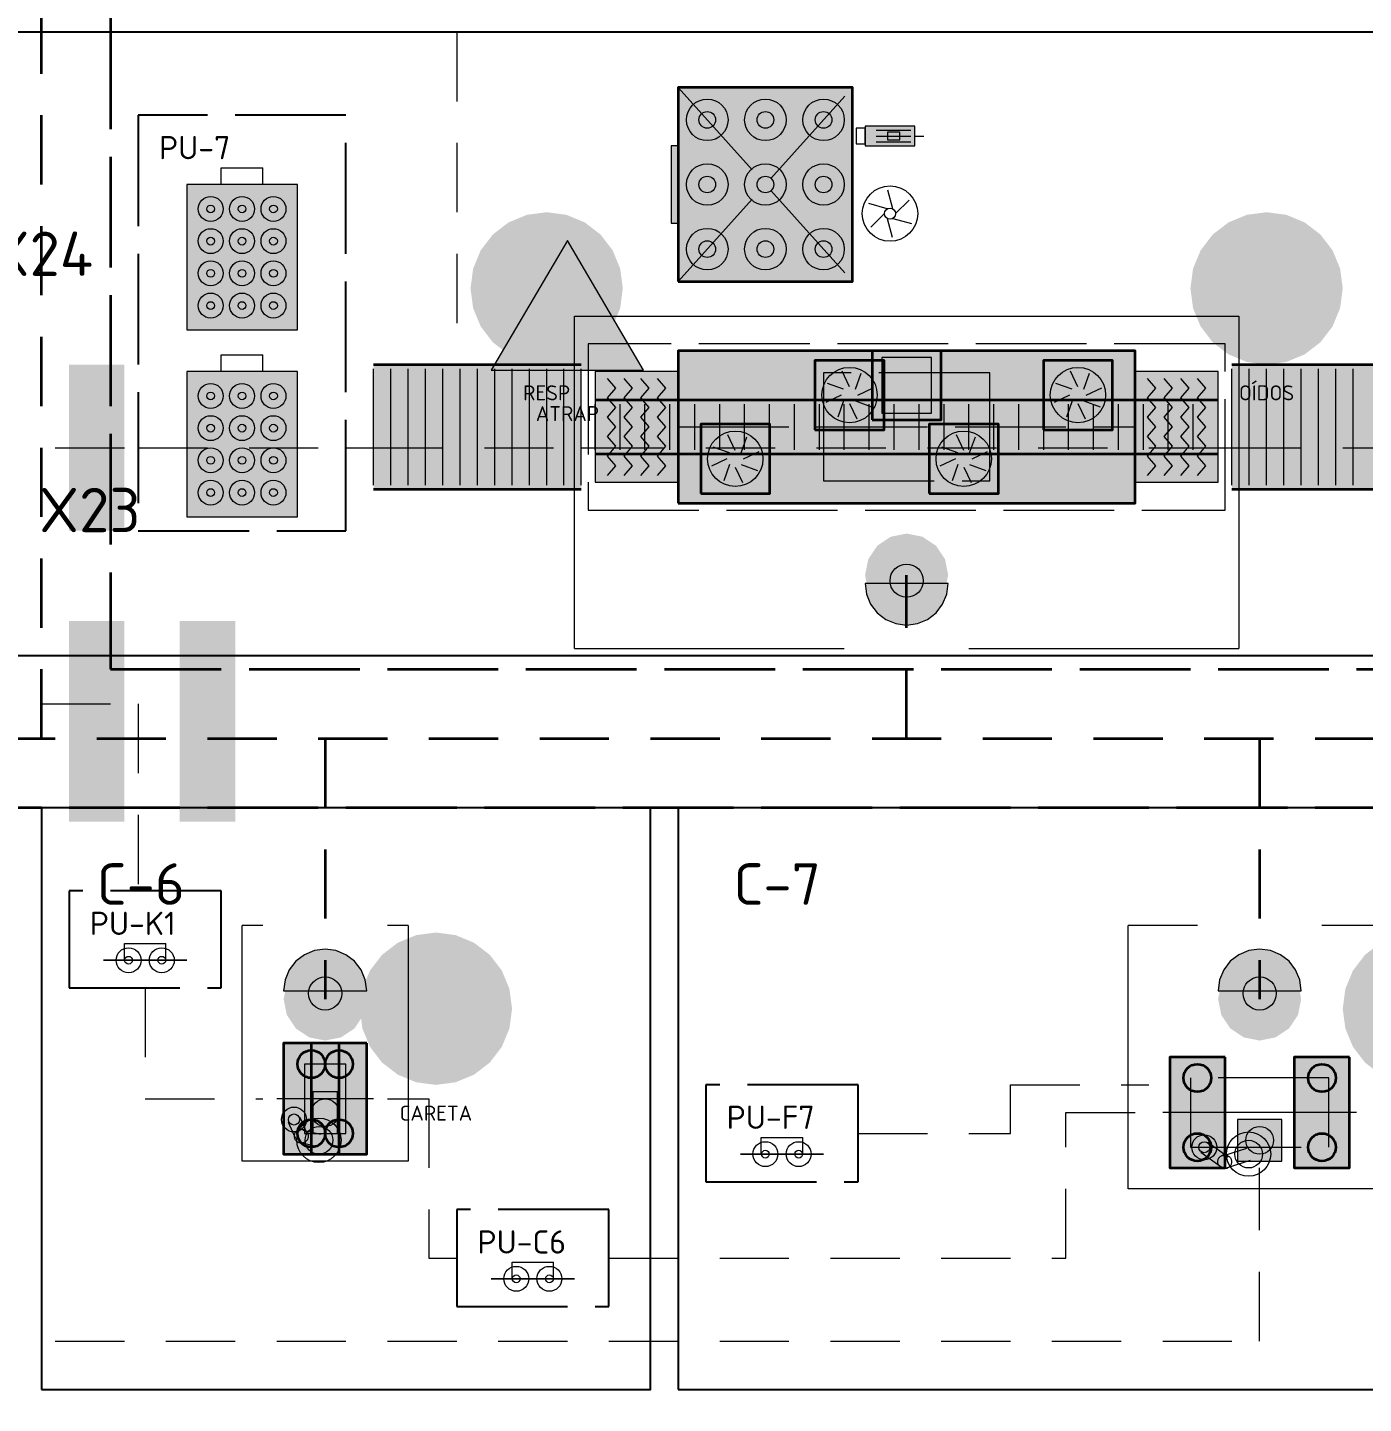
# Model space of a CAD drawing. Header units: millimetres. Extents: x 0 to 1189, y 0 to 841.
# Drawn here: x 542.5 to 590.75, y 628.5 to 678.17 of the extents above; entities that cross this region are included whole.
import ezdxf
from ezdxf.enums import TextEntityAlignment as Align

# ---------------------------------------------------------------- set-up
doc = ezdxf.new("R2010")
doc.units = ezdxf.units.MM
for name, pattern in [('FLUJO-TRAZOS', [4, 2.5, -1.5]), ('IRAM-E-TRAZOS', [5, 4, -1]), ('IRAM-F-TRAZO-PUNTO', [20, 15, -2, 1, -2])]:
    doc.linetypes.add(name, pattern=pattern)
for name, color, linetype, lineweight, true_color in [('A-AREA-TRABAJO', 30, 'CONTINUOUS', 13, 0xeb963c), ('A-EQUIPO', 30, 'CONTINUOUS', 35, 0xe67800), ('A-PASILLO', 2, 'IRAM-E-TRAZOS', 35, 0xd7a500), ('A-PULMON', 6, 'IRAM-E-TRAZOS', 25, 0xdc00c8), ('A-SENDA', 2, 'CONTINUOUS', 25, 0xd7a500)]:
    doc.layers.add(name, color=color, linetype=linetype, lineweight=lineweight, true_color=true_color)
for name, color, linetype, lineweight in [('A-EJE', 1, 'IRAM-F-TRAZO-PUNTO', 18), ('A-EQUIPO-FINO', 8, 'CONTINUOUS', 13), ('A-EQUIPO-OCULTO', 8, 'IRAM-E-TRAZOS', 13), ('A-EQUIPO-RELLENO', 9, 'CONTINUOUS', 13), ('A-OPERARIO', 6, 'CONTINUOUS', 18), ('A-SECTOR', 1, 'CONTINUOUS', 25), ('A-SECTOR-TXT', 1, 'CONTINUOUS', 25), ('A-SEGURIDAD', 1, 'IRAM-E-TRAZOS', 18), ('A-TEXTO', 7, 'CONTINUOUS', 18), ('F-PERSONAL', 6, 'FLUJO-TRAZOS', 35), ('F-RET', 8, 'FLUJO-TRAZOS', 18), ('S-SENAL', 7, 'CONTINUOUS', 18)]:
    doc.layers.add(name, color=color, linetype=linetype, lineweight=lineweight)
doc.styles.add('ISO3098', font='isocpeur.ttf')

msp = doc.modelspace()

# ---------------------------------------------------------------- hatches: boundary and pattern name
at = {"layer": 'A-EQUIPO-RELLENO', "true_color": 0xeeeeee}
h = msp.add_hatch(color=7, dxfattribs=at)
h.dxf.hatch_style = 1
h.paths.add_polyline_path([(566, 669), (572.3, 669), (572.3, 676), (566, 676)])
at = {"layer": 'A-EQUIPO-RELLENO', "true_color": 0xcdd0d4}
h = msp.add_hatch(color=7, dxfattribs=at)
h.dxf.hatch_style = 1
h.paths.add_polyline_path([(572.75, 673.9), (574.55, 673.9), (574.55, 674.6), (572.75, 674.6)])
at = {"layer": 'A-EQUIPO-RELLENO', "true_color": 0xf0c83c}
h = msp.add_hatch(color=7, dxfattribs=at)
h.dxf.hatch_style = 1
h.paths.add_polyline_path([(565.75, 671.1), (566, 671.1), (566, 673.9), (565.75, 673.9)])
at = {"layer": 'A-EQUIPO-RELLENO', "true_color": 0xfaf0fa}
h = msp.add_hatch(color=7, dxfattribs=at)
h.dxf.hatch_style = 1
h.paths.add_polyline_path([(548.25, 667.25), (552.25, 667.25), (552.25, 672.5), (548.25, 672.5)])
at = {"layer": 'A-EQUIPO-RELLENO', "true_color": 0xeeeeee}
h = msp.add_hatch(color=7, dxfattribs=at)
h.dxf.hatch_style = 1
h.paths.add_polyline_path([(566, 661), (582.5, 661), (582.5, 666.5), (566, 666.5)])
at = {"layer": 'A-EQUIPO-RELLENO', "true_color": 0xcdd0d4}
h = msp.add_hatch(color=7, dxfattribs=at)
h.dxf.hatch_style = 1
h.paths.add_polyline_path([(570.938, 663.65), (573.438, 663.65), (573.438, 666.15), (570.938, 666.15)])
h = msp.add_hatch(color=7, dxfattribs=at)
h.dxf.hatch_style = 1
h.paths.add_polyline_path([(573, 664), (575.5, 664), (575.5, 666.5), (573, 666.5)])
h = msp.add_hatch(color=7, dxfattribs=at)
h.dxf.hatch_style = 1
h.paths.add_polyline_path([(579.188, 663.65), (581.688, 663.65), (581.688, 666.15), (579.188, 666.15)])
at = {"layer": 'A-EQUIPO-RELLENO', "true_color": 0xfaf0fa}
h = msp.add_hatch(color=7, dxfattribs=at)
h.dxf.hatch_style = 1
h.paths.add_polyline_path([(548.25, 660.5), (552.25, 660.5), (552.25, 665.75), (548.25, 665.75)])
at = {"layer": 'A-EQUIPO-RELLENO', "true_color": 0xeeeeee}
h = msp.add_hatch(color=7, dxfattribs=at)
h.dxf.hatch_style = 1
h.paths.add_polyline_path([(555, 661.5), (562.5, 661.5), (562.5, 666), (555, 666)])
at = {"layer": 'A-EQUIPO-RELLENO', "true_color": 0xe2e7ee}
h = msp.add_hatch(color=7, dxfattribs=at)
h.dxf.hatch_style = 1
h.paths.add_polyline_path([(563, 661.75), (566, 661.75), (566, 665.75), (563, 665.75)])
h = msp.add_hatch(color=7, dxfattribs=at)
h.dxf.hatch_style = 1
h.paths.add_polyline_path([(582.5, 661.75), (585.5, 661.75), (585.5, 665.75), (582.5, 665.75)])
at = {"layer": 'A-EQUIPO-RELLENO', "true_color": 0xeeeeee}
h = msp.add_hatch(color=7, dxfattribs=at)
h.dxf.hatch_style = 1
h.paths.add_polyline_path([(586, 661.5), (593.5, 661.5), (593.5, 666), (586, 666)])
h = msp.add_hatch(color=7, dxfattribs=at)
h.dxf.hatch_style = 1
h.paths.add_polyline_path([(563, 662.775), (585.5, 662.775), (585.5, 664.725), (563, 664.725)])
at = {"layer": 'A-EQUIPO-RELLENO', "true_color": 0xcdd0d4}
h = msp.add_hatch(color=7, dxfattribs=at)
h.dxf.hatch_style = 1
h.paths.add_polyline_path([(566.812, 661.35), (569.312, 661.35), (569.312, 663.85), (566.812, 663.85)])
h = msp.add_hatch(color=7, dxfattribs=at)
h.dxf.hatch_style = 1
h.paths.add_polyline_path([(575.062, 661.35), (577.562, 661.35), (577.562, 663.85), (575.062, 663.85)])
at = {"layer": 'A-EQUIPO-RELLENO', "true_color": 0xffffff}
h = msp.add_hatch(color=7, dxfattribs=at)
h.dxf.hatch_style = 1
h.paths.add_polyline_path([(574.85, 658.2), (574.83, 658.355), (574.77, 658.5), (574.674, 658.624), (574.55, 658.72), (574.405, 658.78), (574.25, 658.8), (574.095, 658.78), (573.95, 658.72), (573.826, 658.624), (573.73, 658.5), (573.67, 658.355), (573.65, 658.2), (573.67, 658.045), (573.73, 657.9), (573.826, 657.776), (573.95, 657.68), (574.095, 657.62), (574.25, 657.6), (574.405, 657.62), (574.55, 657.68), (574.674, 657.776), (574.77, 657.9), (574.83, 658.045)])
at = {"layer": 'A-EQUIPO-RELLENO', "true_color": 0xfae1f5}
h = msp.add_hatch(color=7, dxfattribs=at)
h.dxf.hatch_style = 1
h.paths.add_polyline_path([(572.75, 658.1), (572.801, 657.712), (572.951, 657.35), (573.189, 657.039), (573.5, 656.801), (573.862, 656.651), (574.25, 656.6), (574.638, 656.651), (575, 656.801), (575.311, 657.039), (575.549, 657.35), (575.699, 657.712), (575.75, 658.1), (572.75, 658.1)])
h = msp.add_hatch(color=7, dxfattribs=at)
h.dxf.hatch_style = 1
h.paths.add_polyline_path([(554.75, 643.4), (554.699, 643.788), (554.549, 644.15), (554.311, 644.461), (554, 644.699), (553.638, 644.849), (553.25, 644.9), (552.862, 644.849), (552.5, 644.699), (552.189, 644.461), (551.951, 644.15), (551.801, 643.788), (551.75, 643.4), (554.75, 643.4)])
h = msp.add_hatch(color=7, dxfattribs=at)
h.dxf.hatch_style = 1
h.paths.add_polyline_path([(588.5, 643.4), (588.449, 643.788), (588.299, 644.15), (588.061, 644.461), (587.75, 644.699), (587.388, 644.849), (587, 644.9), (586.612, 644.849), (586.25, 644.699), (585.939, 644.461), (585.701, 644.15), (585.551, 643.788), (585.5, 643.4), (588.5, 643.4)])
at = {"layer": 'A-EQUIPO-RELLENO', "true_color": 0xfaf0fa}
h = msp.add_hatch(color=7, dxfattribs=at)
h.dxf.hatch_style = 1
h.paths.add_polyline_path([(545.25, 644.5), (548.25, 644.5), (548.25, 644.5), (545.25, 644.5)])
at = {"layer": 'A-EQUIPO-RELLENO', "true_color": 0xffffff}
h = msp.add_hatch(color=7, dxfattribs=at)
h.dxf.hatch_style = 1
h.paths.add_polyline_path([(552.65, 643.3), (552.67, 643.145), (552.73, 643), (552.826, 642.876), (552.95, 642.78), (553.095, 642.72), (553.25, 642.7), (553.405, 642.72), (553.55, 642.78), (553.674, 642.876), (553.77, 643), (553.83, 643.145), (553.85, 643.3), (553.83, 643.455), (553.77, 643.6), (553.674, 643.724), (553.55, 643.82), (553.405, 643.88), (553.25, 643.9), (553.095, 643.88), (552.95, 643.82), (552.826, 643.724), (552.73, 643.6), (552.67, 643.455)])
h = msp.add_hatch(color=7, dxfattribs=at)
h.dxf.hatch_style = 1
h.paths.add_polyline_path([(586.4, 643.3), (586.42, 643.145), (586.48, 643), (586.576, 642.876), (586.7, 642.78), (586.845, 642.72), (587, 642.7), (587.155, 642.72), (587.3, 642.78), (587.424, 642.876), (587.52, 643), (587.58, 643.145), (587.6, 643.3), (587.58, 643.455), (587.52, 643.6), (587.424, 643.724), (587.3, 643.82), (587.155, 643.88), (587, 643.9), (586.845, 643.88), (586.7, 643.82), (586.576, 643.724), (586.48, 643.6), (586.42, 643.455)])
at = {"layer": 'A-EQUIPO-RELLENO', "true_color": 0xcdd0d4}
h = msp.add_hatch(color=7, dxfattribs=at)
h.dxf.hatch_style = 1
h.paths.add_polyline_path([(553.75, 641.5), (551.75, 641.5), (551.75, 637.5), (553.75, 637.5)])
h = msp.add_hatch(color=7, dxfattribs=at)
h.dxf.hatch_style = 1
h.paths.add_polyline_path([(554.75, 641.5), (552.75, 641.5), (552.75, 637.5), (554.75, 637.5)])
h = msp.add_hatch(color=7, dxfattribs=at)
h.dxf.hatch_style = 1
h.paths.add_polyline_path([(585.75, 641), (583.75, 641), (583.75, 637), (585.75, 637)])
h = msp.add_hatch(color=7, dxfattribs=at)
h.dxf.hatch_style = 1
h.paths.add_polyline_path([(590.25, 641), (588.25, 641), (588.25, 637), (590.25, 637)])
at = {"layer": 'A-EQUIPO-RELLENO', "true_color": 0xeeeeee}
h = msp.add_hatch(color=7, dxfattribs=at)
h.dxf.hatch_style = 1
h.paths.add_polyline_path([(553.7, 639.75), (552.8, 639.75), (552.8, 638.25), (553.7, 638.25)])
h = msp.add_hatch(color=7, dxfattribs=at)
h.dxf.hatch_style = 1
h.paths.add_polyline_path([(587.8, 638.75), (586.2, 638.75), (586.2, 637.25), (587.8, 637.25)])
at = {"layer": 'A-EQUIPO-RELLENO', "true_color": 0xfaf0fa}
h = msp.add_hatch(color=7, dxfattribs=at)
h.dxf.hatch_style = 1
h.paths.add_polyline_path([(568.25, 637.5), (571.25, 637.5), (571.25, 637.5), (568.25, 637.5)])
h = msp.add_hatch(color=7, dxfattribs=at)
h.dxf.hatch_style = 1
h.paths.add_polyline_path([(559.25, 633), (562.25, 633), (562.25, 633), (559.25, 633)])
at = {"layer": 'A-SENDA', "true_color": 0xd7a500}
h = msp.add_hatch(color=7, dxfattribs=at)
h.dxf.hatch_style = 1
h.paths.add_polyline_path([(544, 660), (546, 660), (546, 666), (544, 666)])
h = msp.add_hatch(color=7, dxfattribs=at)
h.dxf.hatch_style = 1
h.paths.add_polyline_path([(544, 649.5), (546, 649.5), (546, 656.75), (544, 656.75)])
h = msp.add_hatch(color=7, dxfattribs=at)
h.dxf.hatch_style = 1
h.paths.add_polyline_path([(548, 649.5), (550, 649.5), (550, 656.75), (548, 656.75)])
at = {"layer": 'F-PERSONAL', "true_color": 0xc800aa}
h = msp.add_hatch(color=7, dxfattribs=at)
h.dxf.hatch_style = 1
h.paths.add_polyline_path([(575.75, 658.4), (575.636, 658.974), (575.311, 659.461), (574.824, 659.786), (574.25, 659.9), (573.676, 659.786), (573.189, 659.461), (572.864, 658.974), (572.75, 658.4), (572.864, 657.826), (573.189, 657.339), (573.676, 657.014), (574.25, 656.9), (574.824, 657.014), (575.311, 657.339), (575.636, 657.826)])
h = msp.add_hatch(color=7, dxfattribs=at)
h.dxf.hatch_style = 1
h.paths.add_polyline_path([(554.75, 643.1), (554.636, 643.674), (554.311, 644.161), (553.824, 644.486), (553.25, 644.6), (552.676, 644.486), (552.189, 644.161), (551.864, 643.674), (551.75, 643.1), (551.864, 642.526), (552.189, 642.039), (552.676, 641.714), (553.25, 641.6), (553.824, 641.714), (554.311, 642.039), (554.636, 642.526)])
h = msp.add_hatch(color=7, dxfattribs=at)
h.dxf.hatch_style = 1
h.paths.add_polyline_path([(588.5, 643.1), (588.386, 643.674), (588.061, 644.161), (587.574, 644.486), (587, 644.6), (586.426, 644.486), (585.939, 644.161), (585.614, 643.674), (585.5, 643.1), (585.614, 642.526), (585.939, 642.039), (586.426, 641.714), (587, 641.6), (587.574, 641.714), (588.061, 642.039), (588.386, 642.526)])
at = {"layer": 'S-SENAL', "true_color": 0x005aaa}
h = msp.add_hatch(color=7, dxfattribs=at)
h.dxf.hatch_style = 1
h.paths.add_polyline_path([(564, 668.75), (563.906, 669.462), (563.632, 670.125), (563.195, 670.695), (562.625, 671.132), (561.962, 671.406), (561.25, 671.5), (560.538, 671.406), (559.875, 671.132), (559.305, 670.695), (558.868, 670.125), (558.594, 669.462), (558.5, 668.75), (558.594, 668.038), (558.868, 667.375), (559.305, 666.805), (559.875, 666.368), (560.538, 666.094), (561.25, 666), (561.962, 666.094), (562.625, 666.368), (563.195, 666.805), (563.632, 667.375), (563.906, 668.038)])
h = msp.add_hatch(color=7, dxfattribs=at)
h.dxf.hatch_style = 1
h.paths.add_polyline_path([(590, 668.75), (589.906, 669.462), (589.632, 670.125), (589.195, 670.695), (588.625, 671.132), (587.962, 671.406), (587.25, 671.5), (586.538, 671.406), (585.875, 671.132), (585.305, 670.695), (584.868, 670.125), (584.594, 669.462), (584.5, 668.75), (584.594, 668.038), (584.868, 667.375), (585.305, 666.805), (585.875, 666.368), (586.538, 666.094), (587.25, 666), (587.962, 666.094), (588.625, 666.368), (589.195, 666.805), (589.632, 667.375), (589.906, 668.038)])
at = {"layer": 'S-SENAL', "true_color": 0xfac800}
h = msp.add_hatch(color=7, dxfattribs=at)
h.dxf.hatch_style = 1
h.paths.add_polyline_path([(559.25, 665.8), (564.75, 665.8), (562, 670.475)])
at = {"layer": 'S-SENAL', "true_color": 0x005aaa}
h = msp.add_hatch(color=7, dxfattribs=at)
h.dxf.hatch_style = 1
h.paths.add_polyline_path([(560, 642.75), (559.906, 643.462), (559.632, 644.125), (559.195, 644.695), (558.625, 645.132), (557.962, 645.406), (557.25, 645.5), (556.538, 645.406), (555.875, 645.132), (555.305, 644.695), (554.868, 644.125), (554.594, 643.462), (554.5, 642.75), (554.594, 642.038), (554.868, 641.375), (555.305, 640.805), (555.875, 640.368), (556.538, 640.094), (557.25, 640), (557.962, 640.094), (558.625, 640.368), (559.195, 640.805), (559.632, 641.375), (559.906, 642.038)])
h = msp.add_hatch(color=7, dxfattribs=at)
h.dxf.hatch_style = 1
h.paths.add_polyline_path([(595.5, 642.75), (595.406, 643.462), (595.132, 644.125), (594.695, 644.695), (594.125, 645.132), (593.462, 645.406), (592.75, 645.5), (592.038, 645.406), (591.375, 645.132), (590.805, 644.695), (590.368, 644.125), (590.094, 643.462), (590, 642.75), (590.094, 642.038), (590.368, 641.375), (590.805, 640.805), (591.375, 640.368), (592.038, 640.094), (592.75, 640), (593.462, 640.094), (594.125, 640.368), (594.695, 640.805), (595.132, 641.375), (595.406, 642.038)])

# ---------------------------------------------------------------- linework, layer by layer
at = {"layer": 'A-AREA-TRABAJO'}
for p, q in [((562.25, 655.75), (572, 655.75)), ((576.5, 655.75), (586.25, 655.75)), ((551, 645.75), (550.25, 645.75)), ((556.25, 645.75), (555.5, 645.75)), ((584.75, 645.75), (582.25, 645.75)), ((591.75, 645.75), (589.25, 645.75))]:
    msp.add_line(p, q, dxfattribs=at)
for points in [[(562.25, 655.75), (562.25, 667.75), (586.25, 667.75), (586.25, 655.75)], [(556.25, 645.75), (556.25, 637.25), (550.25, 637.25), (550.25, 645.75)], [(591.75, 645.75), (591.75, 636.25), (582.25, 636.25), (582.25, 645.75)]]:
    msp.add_lwpolyline(points, dxfattribs=at)
at = {"layer": 'A-EJE'}
for p, q in [((555, 639.5), (551.5, 639.5)), ((590.5, 639), (583.5, 639))]:
    msp.add_line(p, q, dxfattribs=at)
at = {"layer": 'A-EQUIPO'}
for p, q in [((555, 666), (562.5, 666)), ((586, 666), (593.5, 666)), ((563, 664.725), (585.5, 664.725)), ((563, 662.775), (585.5, 662.775)), ((555, 661.5), (562.5, 661.5)), ((586, 661.5), (593.5, 661.5))]:
    msp.add_line(p, q, dxfattribs=at)
for points in [[(566, 669), (572.3, 669), (572.3, 676), (566, 676)], [(566, 661), (582.5, 661), (582.5, 666.5), (566, 666.5)], [(570.938, 663.65), (573.438, 663.65), (573.438, 666.15), (570.938, 666.15)], [(573, 664), (575.5, 664), (575.5, 666.5), (573, 666.5)], [(579.188, 663.65), (581.688, 663.65), (581.688, 666.15), (579.188, 666.15)], [(566.812, 661.35), (569.312, 661.35), (569.312, 663.85), (566.812, 663.85)], [(575.062, 661.35), (577.562, 661.35), (577.562, 663.85), (575.062, 663.85)], [(553.75, 641.5), (551.75, 641.5), (551.75, 637.5), (553.75, 637.5)], [(554.75, 641.5), (552.75, 641.5), (552.75, 637.5), (554.75, 637.5)], [(585.75, 641), (583.75, 641), (583.75, 637), (585.75, 637)], [(590.25, 641), (588.25, 641), (588.25, 637), (590.25, 637)]]:
    msp.add_lwpolyline(points, close=True, dxfattribs=at)
for centre in [(552.75, 640.75), (553.75, 640.75), (584.75, 640.25), (589.25, 640.25), (552.75, 638.25), (553.75, 638.25), (584.75, 637.75), (589.25, 637.75)]:
    msp.add_circle(centre, 0.5, dxfattribs=at)
at = {"layer": 'A-EQUIPO-FINO'}
for p, q in [((573.146, 674.46), (574.406, 674.46)), ((573.146, 674.25), (574.406, 674.25)), ((573.146, 674.04), (574.406, 674.04)), ((574.55, 674.25), (574.874, 674.25)), ((555, 661.65), (555, 665.85)), ((555.625, 661.65), (555.625, 665.85)), ((556.25, 661.65), (556.25, 665.85)), ((556.875, 661.65), (556.875, 665.85)), ((557.5, 661.65), (557.5, 665.85)), ((558.125, 661.65), (558.125, 665.85)), ((558.75, 661.65), (558.75, 665.85)), ((559.375, 661.65), (559.375, 665.85)), ((560, 661.65), (560, 665.85)), ((560.625, 661.65), (560.625, 665.85)), ((561.25, 661.65), (561.25, 665.85)), ((561.875, 661.65), (561.875, 665.85)), ((562.5, 661.65), (562.5, 665.85)), ((572.188, 665.2), (571.922, 665.76)), ((572.4, 665.112), (572.607, 665.696)), ((580.438, 665.2), (580.172, 665.76)), ((580.65, 665.112), (580.857, 665.696)), ((586, 661.65), (586, 665.85)), ((586.625, 661.65), (586.625, 665.85)), ((587.25, 661.65), (587.25, 665.85)), ((587.875, 661.65), (587.875, 665.85)), ((588.5, 661.65), (588.5, 665.85)), ((589.125, 661.65), (589.125, 665.85)), ((589.75, 661.65), (589.75, 665.85)), ((590.375, 661.65), (590.375, 665.85)), ((571.975, 665.112), (571.391, 665.32)), ((572.487, 664.9), (573.047, 665.166)), ((580.225, 665.112), (579.641, 665.32)), ((580.737, 664.9), (581.297, 665.166)), ((563, 662.925), (563, 664.575)), ((563.9, 662.925), (563.9, 664.575)), ((564.8, 662.925), (564.8, 664.575)), ((565.7, 662.925), (565.7, 664.575)), ((566.6, 662.925), (566.6, 664.575)), ((567.5, 662.925), (567.5, 664.575)), ((568.4, 662.925), (568.4, 664.575)), ((569.3, 662.925), (569.3, 664.575)), ((570.2, 662.925), (570.2, 664.575)), ((571.1, 662.925), (571.1, 664.575)), ((571.888, 664.9), (571.328, 664.634)), ((571.975, 664.688), (571.768, 664.104)), ((572, 662.925), (572, 664.575)), ((572.188, 664.6), (572.453, 664.04)), ((572.4, 664.688), (572.984, 664.48)), ((572.9, 662.925), (572.9, 664.575)), ((573.8, 662.925), (573.8, 664.575)), ((574.7, 662.925), (574.7, 664.575)), ((575.6, 662.925), (575.6, 664.575)), ((576.5, 662.925), (576.5, 664.575)), ((577.4, 662.925), (577.4, 664.575)), ((578.3, 662.925), (578.3, 664.575)), ((579.2, 662.925), (579.2, 664.575)), ((580.137, 664.9), (579.578, 664.634)), ((580.225, 664.688), (580.018, 664.104)), ((580.1, 662.925), (580.1, 664.575)), ((580.438, 664.6), (580.703, 664.04)), ((580.65, 664.688), (581.234, 664.48)), ((581, 662.925), (581, 664.575)), ((581.9, 662.925), (581.9, 664.575)), ((582.8, 662.925), (582.8, 664.575)), ((583.7, 662.925), (583.7, 664.575)), ((584.6, 662.925), (584.6, 664.575)), ((585.5, 662.925), (585.5, 664.575)), ((568.062, 662.9), (567.797, 663.46)), ((568.275, 662.812), (568.482, 663.396)), ((576.312, 662.9), (576.047, 663.46)), ((576.525, 662.812), (576.732, 663.396)), ((567.762, 662.6), (567.203, 662.334)), ((567.85, 662.812), (567.266, 663.02)), ((568.362, 662.6), (568.922, 662.866)), ((576.013, 662.6), (575.453, 662.334)), ((576.1, 662.812), (575.516, 663.02)), ((576.612, 662.6), (577.172, 662.866)), ((567.85, 662.388), (567.643, 661.804)), ((568.062, 662.3), (568.328, 661.74)), ((568.275, 662.388), (568.859, 662.18)), ((576.1, 662.388), (575.893, 661.804)), ((576.312, 662.3), (576.578, 661.74)), ((576.525, 662.388), (577.109, 662.18))]:
    msp.add_line(p, q, dxfattribs=at)
for points in [[(572.426, 673.97), (572.75, 673.97), (572.75, 674.53), (572.426, 674.53)], [(572.75, 673.9), (574.55, 673.9), (574.55, 674.6), (572.75, 674.6)], [(573.56, 674.11), (574.01, 674.11), (574.01, 674.39), (573.56, 674.39)], [(573.35, 664.25), (575.15, 664.25), (575.15, 666.25), (573.35, 666.25)], [(563, 661.75), (566, 661.75), (566, 665.75), (563, 665.75)], [(582.5, 661.75), (585.5, 661.75), (585.5, 665.75), (582.5, 665.75)], [(553.7, 639.75), (552.8, 639.75), (552.8, 638.25), (553.7, 638.25)], [(587.8, 638.75), (586.2, 638.75), (586.2, 637.25), (587.8, 637.25)]]:
    msp.add_lwpolyline(points, close=True, dxfattribs=at)
for points in [[(573.75, 671.623), (573.576, 672.297)], [(573.55, 671.623), (572.88, 671.809)], [(573.85, 671.45), (574.346, 671.938)], [(573.45, 671.45), (572.954, 670.962)], [(573.55, 671.277), (573.724, 670.603)], [(573.75, 671.277), (574.42, 671.091)], [(563.45, 662), (563.75, 662.35), (563.45, 662.7), (563.75, 663.05), (563.45, 663.4), (563.75, 663.75), (563.45, 664.1), (563.75, 664.45), (563.45, 664.8), (563.75, 665.15), (563.45, 665.5)], [(564.05, 662), (564.35, 662.35), (564.05, 662.7), (564.35, 663.05), (564.05, 663.4), (564.35, 663.75), (564.05, 664.1), (564.35, 664.45), (564.05, 664.8), (564.35, 665.15), (564.05, 665.5)], [(564.65, 662), (564.95, 662.35), (564.65, 662.7), (564.95, 663.05), (564.65, 663.4), (564.95, 663.75), (564.65, 664.1), (564.95, 664.45), (564.65, 664.8), (564.95, 665.15), (564.65, 665.5)], [(565.25, 662), (565.55, 662.35), (565.25, 662.7), (565.55, 663.05), (565.25, 663.4), (565.55, 663.75), (565.25, 664.1), (565.55, 664.45), (565.25, 664.8), (565.55, 665.15), (565.25, 665.5)], [(582.95, 662), (583.25, 662.35), (582.95, 662.7), (583.25, 663.05), (582.95, 663.4), (583.25, 663.75), (582.95, 664.1), (583.25, 664.45), (582.95, 664.8), (583.25, 665.15), (582.95, 665.5)], [(583.55, 662), (583.85, 662.35), (583.55, 662.7), (583.85, 663.05), (583.55, 663.4), (583.85, 663.75), (583.55, 664.1), (583.85, 664.45), (583.55, 664.8), (583.85, 665.15), (583.55, 665.5)], [(584.15, 662), (584.45, 662.35), (584.15, 662.7), (584.45, 663.05), (584.15, 663.4), (584.45, 663.75), (584.15, 664.1), (584.45, 664.45), (584.15, 664.8), (584.45, 665.15), (584.15, 665.5)], [(584.75, 662), (585.05, 662.35), (584.75, 662.7), (585.05, 663.05), (584.75, 663.4), (585.05, 663.75), (584.75, 664.1), (585.05, 664.45), (584.75, 664.8), (585.05, 665.15), (584.75, 665.5)]]:
    msp.add_lwpolyline(points, dxfattribs=at)
for centre, radius in [((567.05, 674.833), 0.75), ((569.15, 674.833), 0.75), ((571.25, 674.833), 0.75), ((567.05, 674.833), 0.3), ((569.15, 674.833), 0.3), ((571.25, 674.833), 0.3), ((567.05, 672.5), 0.75), ((569.15, 672.5), 0.75), ((571.25, 672.5), 0.75), ((567.05, 672.5), 0.3), ((569.15, 672.5), 0.3), ((571.25, 672.5), 0.3), ((549.117, 671.619), 0.45), ((550.25, 671.619), 0.45), ((551.383, 671.619), 0.45), ((573.65, 671.45), 1), ((549.117, 671.619), 0.14), ((550.25, 671.619), 0.14), ((551.383, 671.619), 0.14), ((573.65, 671.45), 0.2), ((549.117, 670.456), 0.45), ((549.117, 670.456), 0.14), ((550.25, 670.456), 0.45), ((550.25, 670.456), 0.14), ((551.383, 670.456), 0.45), ((551.383, 670.456), 0.14), ((567.05, 670.167), 0.75), ((569.15, 670.167), 0.75), ((571.25, 670.167), 0.75), ((567.05, 670.167), 0.3), ((569.15, 670.167), 0.3), ((571.25, 670.167), 0.3), ((549.117, 669.294), 0.45), ((550.25, 669.294), 0.45), ((551.383, 669.294), 0.45), ((549.117, 669.294), 0.14), ((550.25, 669.294), 0.14), ((551.383, 669.294), 0.14), ((549.117, 668.131), 0.45), ((550.25, 668.131), 0.45), ((551.383, 668.131), 0.45), ((549.117, 668.131), 0.14), ((550.25, 668.131), 0.14), ((551.383, 668.131), 0.14), ((572.188, 664.9), 1), ((580.438, 664.9), 1), ((549.117, 664.869), 0.45), ((550.25, 664.869), 0.45), ((551.383, 664.869), 0.45), ((549.117, 664.869), 0.14), ((550.25, 664.869), 0.14), ((551.383, 664.869), 0.14), ((549.117, 663.706), 0.45), ((550.25, 663.706), 0.45), ((551.383, 663.706), 0.45), ((549.117, 663.706), 0.14), ((550.25, 663.706), 0.14), ((551.383, 663.706), 0.14), ((568.062, 662.6), 1), ((576.312, 662.6), 1), ((549.117, 662.544), 0.45), ((549.117, 662.544), 0.14), ((550.25, 662.544), 0.45), ((550.25, 662.544), 0.14), ((551.383, 662.544), 0.45), ((551.383, 662.544), 0.14), ((549.117, 661.381), 0.45), ((550.25, 661.381), 0.45), ((551.383, 661.381), 0.45), ((549.117, 661.381), 0.14), ((550.25, 661.381), 0.14), ((551.383, 661.381), 0.14), ((546.15, 644.5), 0.45), ((547.35, 644.5), 0.45), ((546.15, 644.5), 0.14), ((547.35, 644.5), 0.14), ((553.25, 639), 0.5), ((552.125, 638.75), 0.45), ((552.125, 638.75), 0.2), ((553.025, 638), 0.8), ((553.025, 638), 0.5), ((586.6, 637.5), 0.8), ((587, 638), 0.5), ((569.15, 637.5), 0.45), ((570.35, 637.5), 0.45), ((585, 637.75), 0.45), ((585, 637.75), 0.2), ((586.6, 637.5), 0.5), ((569.15, 637.5), 0.14), ((570.35, 637.5), 0.14), ((560.15, 633), 0.45), ((561.35, 633), 0.45), ((560.15, 633), 0.14), ((561.35, 633), 0.14)]:
    msp.add_circle(centre, radius, dxfattribs=at)
at = {"layer": 'A-EQUIPO-OCULTO'}
for p, q in [((566, 669), (572.3, 676)), ((566, 676), (572.3, 669)), ((566, 663.75), (582.5, 663.75)), ((552.331, 638.84), (552.594, 638.24)), ((551.919, 638.66), (552.181, 638.06)), ((552.439, 638.369), (553.077, 638.219)), ((552.336, 637.931), (552.973, 637.781)), ((585.13, 637.933), (585.868, 637.408)), ((584.87, 637.567), (585.607, 637.042)), ((585.669, 637.439), (586.532, 637.714)), ((585.806, 637.011), (586.668, 637.286))]:
    msp.add_line(p, q, dxfattribs=at)
for points in [[(571.25, 661.8), (577.25, 661.8), (577.25, 665.7), (571.25, 665.7)], [(554, 640.75), (552.5, 640.75), (552.5, 638.25), (554, 638.25)], [(589.5, 640.25), (584.5, 640.25), (584.5, 637.75), (589.5, 637.75)]]:
    msp.add_lwpolyline(points, close=True, dxfattribs=at)
for centre in [(552.388, 638.15), (585.737, 637.225)]:
    msp.add_circle(centre, 0.25, dxfattribs=at)
at = {"layer": 'A-OPERARIO'}
for p, q in [((549.5, 672.5), (549.5, 673.1)), ((549.5, 673.1), (551, 673.1)), ((551, 672.5), (551, 673.1)), ((549.5, 665.75), (549.5, 666.35)), ((549.5, 666.35), (551, 666.35)), ((551, 665.75), (551, 666.35)), ((546, 644.5), (546, 645.1)), ((546, 645.1), (547.5, 645.1)), ((547.5, 644.5), (547.5, 645.1)), ((569, 637.5), (569, 638.1)), ((569, 638.1), (570.5, 638.1)), ((570.5, 637.5), (570.5, 638.1)), ((560, 633), (560, 633.6)), ((560, 633.6), (561.5, 633.6)), ((561.5, 633), (561.5, 633.6))]:
    msp.add_line(p, q, dxfattribs=at)
for points in [[(548.25, 667.25), (552.25, 667.25), (552.25, 672.5), (548.25, 672.5)], [(548.25, 660.5), (552.25, 660.5), (552.25, 665.75), (548.25, 665.75)], [(572.75, 658.1), (572.801, 657.712), (572.951, 657.35), (573.189, 657.039), (573.5, 656.801), (573.862, 656.651), (574.25, 656.6), (574.638, 656.651), (575, 656.801), (575.311, 657.039), (575.549, 657.35), (575.699, 657.712), (575.75, 658.1)], [(554.75, 643.4), (554.699, 643.788), (554.549, 644.15), (554.311, 644.461), (554, 644.699), (553.638, 644.849), (553.25, 644.9), (552.862, 644.849), (552.5, 644.699), (552.189, 644.461), (551.951, 644.15), (551.801, 643.788), (551.75, 643.4)], [(588.5, 643.4), (588.449, 643.788), (588.299, 644.15), (588.061, 644.461), (587.75, 644.699), (587.388, 644.849), (587, 644.9), (586.612, 644.849), (586.25, 644.699), (585.939, 644.461), (585.701, 644.15), (585.551, 643.788), (585.5, 643.4)], [(545.25, 644.5), (548.25, 644.5), (548.25, 644.5), (545.25, 644.5)], [(568.25, 637.5), (571.25, 637.5), (571.25, 637.5), (568.25, 637.5)], [(559.25, 633), (562.25, 633), (562.25, 633), (559.25, 633)]]:
    msp.add_lwpolyline(points, close=True, dxfattribs=at)
for centre in [(574.25, 658.2), (553.25, 643.3), (587, 643.3)]:
    msp.add_circle(centre, 0.6, dxfattribs=at)
at = {"layer": 'A-PASILLO'}
for p, q in [((545.5, 678.5), (545.5, 655)), ((545.5, 655), (673, 655)), ((608, 650), (426, 650))]:
    msp.add_line(p, q, dxfattribs=at)
at = {"layer": 'A-PULMON'}
for points in [[(546.5, 660), (554, 660), (554, 675), (546.5, 675)], [(544, 643.5), (549.5, 643.5), (549.5, 647), (544, 647)], [(567, 636.5), (572.5, 636.5), (572.5, 640), (567, 640)], [(558, 632), (563.5, 632), (563.5, 635.5), (558, 635.5)]]:
    msp.add_lwpolyline(points, close=True, dxfattribs=at)
at = {"layer": 'A-SECTOR'}
for points in [[(508.5, 655.5), (612, 655.5), (612, 678), (508.5, 678)], [(543, 629), (565, 629), (565, 650), (543, 650)], [(566, 629), (607, 629), (607, 650), (566, 650)]]:
    msp.add_lwpolyline(points, close=True, dxfattribs=at)
at = {"layer": 'A-SEGURIDAD'}
for points in [[(565.75, 671.1), (566, 671.1), (566, 673.9), (565.75, 673.9)], [(562.75, 660.75), (585.75, 660.75), (585.75, 666.75), (562.75, 666.75)]]:
    msp.add_lwpolyline(points, close=True, dxfattribs=at)
at = {"layer": 'F-PERSONAL'}
for points in [[(543, 652.5), (543, 681)], [(574.25, 652.5), (574.25, 658.4)], [(505, 652.5), (609.5, 652.5), (609.5, 601)], [(553.25, 652.5), (553.25, 643.1)], [(587, 652.5), (587, 643.1)]]:
    msp.add_lwpolyline(points, dxfattribs=at)
at = {"layer": 'F-RET'}
for points in [[(602, 694.5), (595, 694.5), (595, 682), (558, 682), (558, 666)], [(344.5, 693.5), (344.5, 687), (355, 687), (355, 603), (423, 603), (423, 653.75), (546.5, 653.75), (546.5, 647)], [(498, 663), (499.5, 663), (507, 663), (508.5, 663), (539.5, 663), (546.5, 663), (554, 663), (555, 663), (562.5, 663), (563, 663), (585.5, 663), (586, 663), (593.5, 663), (594.5, 663)], [(546.75, 643.5), (546.75, 639.5), (551, 639.5)], [(572.5, 638.25), (578, 638.25), (578, 640), (583, 640)], [(555.5, 639.5), (557, 639.5), (557, 633.75), (558, 633.75)], [(563.5, 633.75), (580, 633.75), (580, 639), (583, 639)], [(527.5, 633), (527.5, 630.75), (587, 630.75), (587, 637)]]:
    msp.add_lwpolyline(points, dxfattribs=at)
at = {"layer": 'S-SENAL'}
msp.add_lwpolyline([(559.25, 665.8), (564.75, 665.8), (562, 670.475)], close=True, dxfattribs=at)

# ---------------------------------------------------------------- texts
at = {"layer": 'A-PULMON', "style": 'ISO3098'}
for s, p in [('PU-7', (547.25, 674.25)), ('PU-K1', (544.75, 646.25)), ('PU-F7', (567.75, 639.25)), ('PU-C6', (558.75, 634.75))]:
    msp.add_text(s, height=0.84, dxfattribs=at).set_placement(p, align=Align.TOP_LEFT)
at = {"layer": 'A-SECTOR-TXT', "style": 'ISO3098'}
for s, p in [('C-6', (545, 648)), ('C-7', (568, 648))]:
    msp.add_text(s, height=1.5, dxfattribs=at).set_placement(p, align=Align.TOP_LEFT)
at = {"layer": 'A-TEXTO', "style": 'ISO3098'}
for s, p in [('X24', (543, 670)), ('X23', (544.75, 660.75))]:
    msp.add_text(s, height=1.6, dxfattribs=at).set_placement(p, align=Align.MIDDLE_CENTER)
at = {"layer": 'S-SENAL', "style": 'ISO3098'}
for s, p in [('RESP', (561.25, 665.25)), ('OÍDOS', (587.25, 665.25)), ('ATRAP', (562, 664.5)), ('CARETA', (557.25, 639.25))]:
    msp.add_text(s, height=0.54, dxfattribs=at).set_placement(p, align=Align.TOP_CENTER)

doc.saveas('drawing.dxf')
